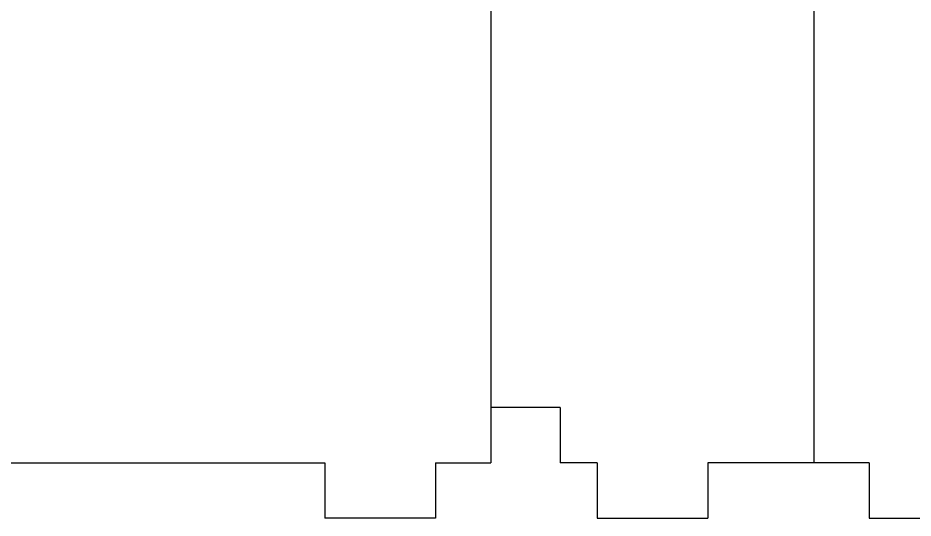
# Model space of a CAD drawing. Header units: millimetres. Extents: x -514 to -64, y 104 to 492.
# Drawn here: x -414.3 to -317.3, y 104.4 to 158.6 of the extents above; entities that cross this region are included whole.
import ezdxf

# ---------------------------------------------------------------- set-up
doc = ezdxf.new("R2010")
doc.units = ezdxf.units.MM

msp = doc.modelspace()

# ---------------------------------------------------------------- linework, layer by layer
at = {"color": 7, "linetype": 'Continuous', "lineweight": 25}
for p, q in [((-363.053, 163.395), (-363.053, 110.395)), ((-328.053, 163.395), (-328.053, 110.395)), ((-355.553, 116.395), (-363.053, 116.395)), ((-355.553, 116.395), (-355.553, 110.395)), ((-421.053, 110.395), (-381.053, 110.395)), ((-381.053, 110.395), (-381.053, 104.395)), ((-369.053, 110.395), (-363.053, 110.395)), ((-369.053, 110.395), (-369.053, 104.395)), ((-351.553, 110.395), (-355.553, 110.395)), ((-351.553, 110.395), (-351.553, 104.395)), ((-322.053, 110.395), (-339.553, 110.395)), ((-339.553, 110.395), (-339.553, 104.395)), ((-322.053, 110.395), (-322.053, 104.395)), ((-369.053, 104.395), (-381.053, 104.395)), ((-351.553, 104.395), (-339.553, 104.395)), ((-322.053, 104.395), (-310.053, 104.395))]:
    msp.add_line(p, q, dxfattribs=at)

doc.saveas('drawing.dxf')
